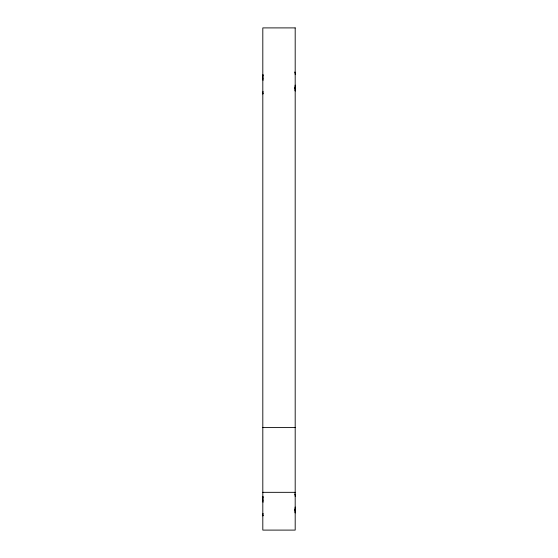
<?xml version="1.0" encoding="UTF-8"?>
<svg xmlns="http://www.w3.org/2000/svg" width="558" height="558" viewBox="0 0 558 558"><rect width="100%" height="100%" fill="white"/><g stroke="black" fill="none" stroke-linecap="round" stroke-linejoin="round"><path stroke-width="0.84" d="M295.189 85.116L294.931 88.471L295.189 87.181M295.189 507.02L294.931 510.368L295.189 509.077M263.062 91.477L262.811 93.883M263.062 513.381L262.811 515.787M262.811 78.985L263.069 74.73L262.811 75.518M262.811 500.882L263.069 496.627L262.811 497.422M295.189 74.437L295.189 72.477M295.189 496.334L295.189 494.374M262.971 93.925L263.125 93.556M262.971 515.829L263.125 515.459M295.189 89.978L295.189 91.059M295.189 511.881L295.189 512.962M262.811 427.588L295.189 427.588M262.811 492.33L295.189 492.33M295.189 90.598L294.931 88.855M295.189 512.502L294.931 510.758M262.811 77.946L263.069 80.324M262.811 499.842L263.069 502.221M294.875 71.954L295.029 72.861M294.875 493.851L295.029 494.758M295.189 27.9L262.811 27.9L262.811 530.1L295.189 530.1L295.189 27.9"/></g></svg>
